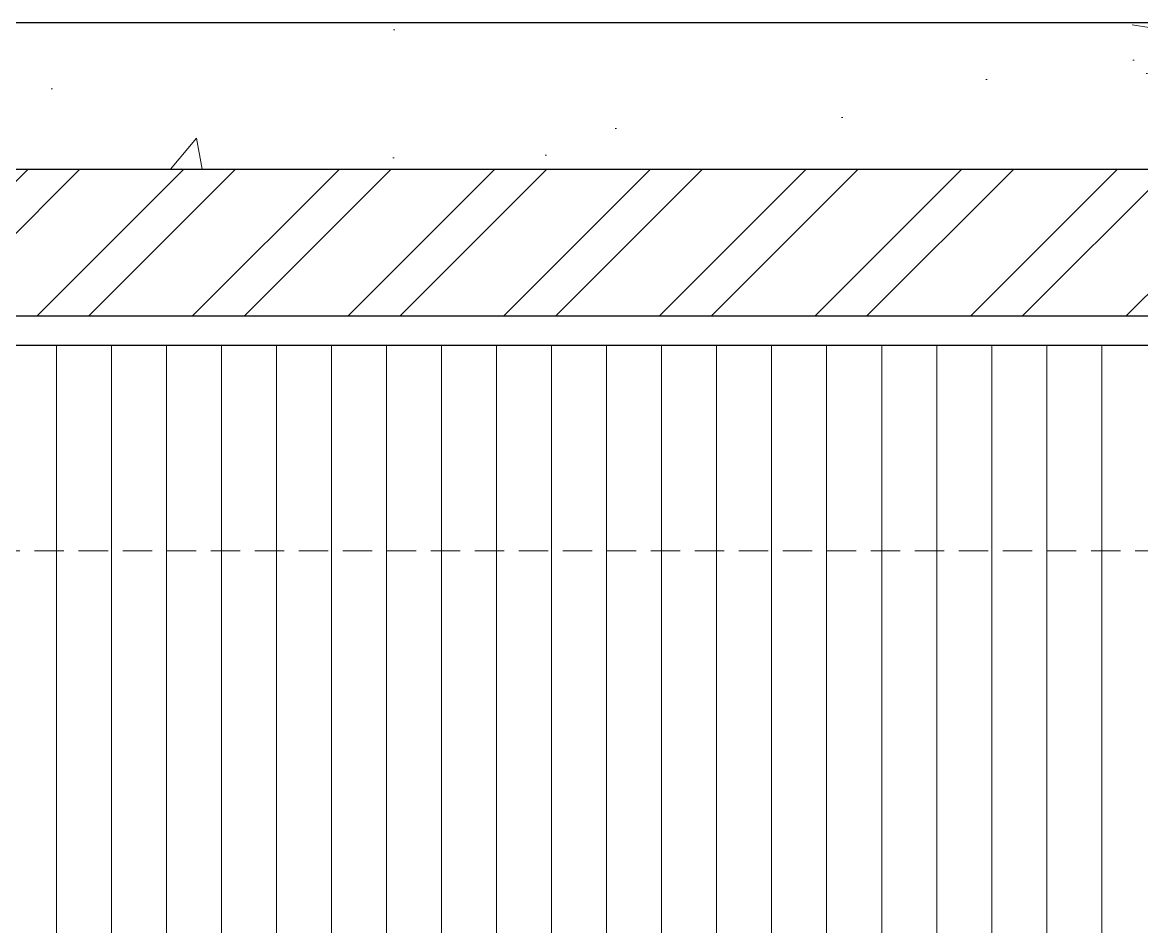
# Model space of a CAD drawing. Header units: millimetres. Extents: x 35877 to 3066687, y -650199 to -40525.
# Drawn here: x 147644.44 to 147682.59, y -178957.55 to -178926.75 of the extents above; entities that cross this region are included whole.
import ezdxf

# ---------------------------------------------------------------- set-up
doc = ezdxf.new("R2010")
doc.units = ezdxf.units.MM
doc.header["$MEASUREMENT"] = 0
doc.linetypes.add('DASHEDX2', pattern=[1.5, 1, -0.5])
for name, color, linetype, lineweight in [('dim05', 1, 'Continuous', 13), ('el', 7, 'Continuous', 20), ('FURNITURE', 32, 'Continuous', 9), ('FURNITURE-1', 252, 'Continuous', 13), ('SECTION ( SLAB PLine )', 104, 'Continuous', 30)]:
    doc.layers.add(name, color=color, linetype=linetype, lineweight=lineweight)
doc.layers.add('str coll', color=6, linetype='Continuous')

msp = doc.modelspace()

# ---------------------------------------------------------------- hatches: boundary and pattern name
at = {"layer": 'dim05', "lineweight": 0, "true_color": 0xd5d3c0, "transparency": 33554559}
h = msp.add_hatch(dxfattribs=at)
h.set_pattern_fill('ANSI31', color=254, scale=15, angle=45)
h.set_pattern_definition([(90, (-824.398, 1915.5983), (-1.875, 0), [])])
edge = h.paths.add_edge_path()
edge.add_line((147704.837, -178937.748), (147614.862, -178937.748))
edge.add_line((147614.862, -178937.748), (147614.862, -178962.748))
edge.add_line((147614.862, -178962.748), (147655.152, -178962.748))
edge.add_arc((147675.652, -179004.875), 46.85, 114.529, 115.9493, ccw=False)
edge.add_line((147656.202, -178962.253), (147656.248, -178960.26))
edge.add_arc((147658.301, -178960.436), 2.06, 98.0433, 175.1125, ccw=False)
edge.add_line((147658.013, -178958.396), (147666.816, -178958.27))
edge.add_arc((147666.774, -178960.309), 2.039, 4.7833, 88.8227, ccw=False)
edge.add_line((147668.807, -178960.139), (147668.833, -178962.398))
edge.add_arc((147662.148, -178977.81), 16.799, 63.7113, 66.5503, ccw=False)
edge.add_line((147669.588, -178962.748), (147704.837, -178962.748))
edge.add_line((147704.837, -178962.748), (147704.837, -178937.748))
at = {"layer": 'FURNITURE-1', "lineweight": 0, "true_color": 0xc7c8ca, "transparency": 33554687}
h = msp.add_hatch(dxfattribs=at)
h.set_pattern_fill('AR-CONC', color=9, scale=2)
h.set_pattern_definition([(50, (-830.967, 1354.873), (14.34520365, -1.2550427), [1.5, -16.5]), (355, (-830.967, 1354.873), (-2.7750267, 15.0438427), [1.2, -13.2]), (100.4514445, (-829.772, 1354.768), (11.5701769, 13.7887998), [1.2748038, -14.0228422]), (46.1842, (-830.967, 1358.873), (21.3448266, -3.3103856), [2.25, -24.75]), (96.635635, (-829.188, 1358.597), (18.693239, 19.482372), [1.9122068, -21.0342752]), (351.184164, (-830.967, 1358.873), (18.693239, 19.482372), [1.8, -19.8]), (21, (-828.967, 1357.873), (11.93814104, -8.0523778), [1.5, -16.5]), (326, (-828.967, 1357.873), (4.8663066, 14.5030009), [1.2, -13.2]), (71.451445, (-827.972, 1357.201), (16.8044475, 6.45062306), [1.2748038, -14.0228422]), (37.5, (-830.967, 1354.8725), (0.24319711, 6.65787708), [0, -13.04, 0, -13.4, 0, -13.25]), (7.5, (-830.967, 1354.8725), (5.26139075, 7.88823424), [0, -7.64, 0, -12.74, 0, -5.05]), (327.5, (-835.427, 1354.8725), (10.67644872, -0.45109743), [0, -5, 0, -15.6, 0, -20.7]), (317.5, (-837.427, 1354.8725), (11.6637234, 2.00209965), [0, -6.5, 0, -10.36, 0, -14.7])])
h.paths.add_polyline_path([(147723.545, -178926.748), (147605.624, -178926.748), (147605.624, -178931.748), (147723.545, -178931.748)])
at = {"layer": 'FURNITURE-1', "lineweight": 0, "transparency": 33554572}
h = msp.add_hatch(dxfattribs=at)
h.set_pattern_fill('ANSI32', color=6, scale=10)
h.set_pattern_definition([(45, (-830.967, 1354.8725), (-2.65165043, 2.65165043), []), (45, (-829.1992, 1354.8725), (-2.65165043, 2.65165043), [])])
h.paths.add_polyline_path([(147710.837, -178931.748), (147704.863, -178931.748), (147704.863, -178936.748), (147710.837, -178936.748)])
h.paths.add_polyline_path([(147704.863, -178931.748), (147630.859, -178931.748), (147630.859, -178936.748), (147704.863, -178936.748)])
h.paths.add_polyline_path([(147630.859, -178931.748), (147614.862, -178931.748), (147614.862, -178936.748), (147630.859, -178936.748)])

# ---------------------------------------------------------------- linework, layer by layer
at = {"layer": 'el', "color": 251, "linetype": 'DASHEDX2', "true_color": 0x636466, "transparency": 33554559}
msp.add_line((147614.862, -178944.748), (147704.863, -178944.748), dxfattribs=at)
at = {"layer": 'FURNITURE', "lineweight": 30, "transparency": 33554687}
msp.add_lwpolyline([(147655.152, -178962.748), (147614.862, -178962.748), (147614.862, -178937.748), (147710.837, -178937.748), (147710.837, -178962.748), (147669.588, -178962.748)], dxfattribs=at)
at = {"layer": 'SECTION ( SLAB PLine )', "color": 1, "transparency": 33554687}
for p, q in [((147605.624, -178926.748), (147723.545, -178926.748)), ((147605.624, -178931.748), (147723.545, -178931.748))]:
    msp.add_line(p, q, dxfattribs=at)
at = {"layer": 'str coll', "lineweight": 30, "transparency": 33554687}
for p, q in [((147614.862, -178936.748), (147710.837, -178936.748)), ((147614.862, -178937.748), (147710.837, -178937.748))]:
    msp.add_line(p, q, dxfattribs=at)

doc.saveas('drawing.dxf')
